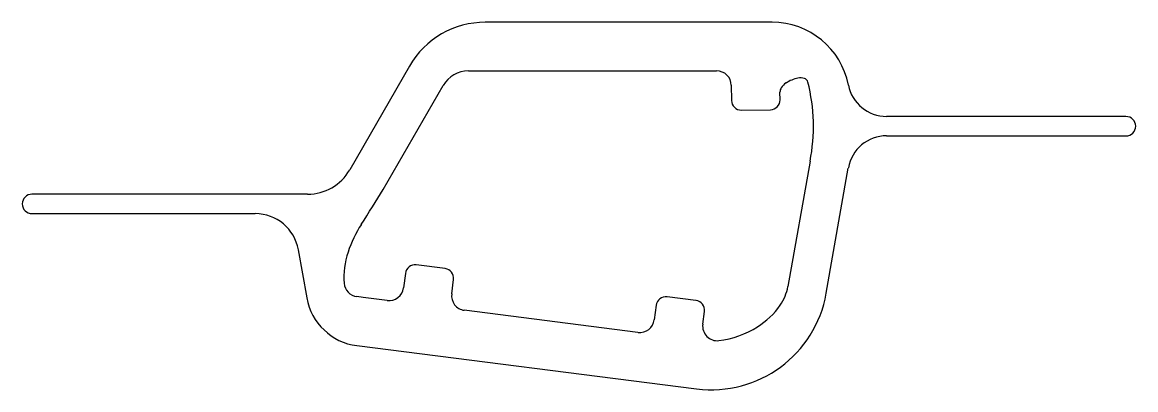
# Model space of a CAD drawing. Extents: x 2201 to 2315, y 2397 to 2435.
import ezdxf

# ---------------------------------------------------------------- set-up
doc = ezdxf.new("R2010")
doc.units = 0
doc.layers.get('0').update_dxf_attribs({"linetype": 'CONTINUOUS'})

msp = doc.modelspace()

# ---------------------------------------------------------------- linework, layer by layer
for p, q in [((2277.93, 2434.73), (2248.44, 2434.73)), ((2240.65, 2430.23), (2234.49, 2419.55)), ((2246.71, 2429.73), (2272.23, 2429.73)), ((2237.94, 2417.54), (2244.11, 2428.23)), ((2273.73, 2428.25), (2273.75, 2426.69)), ((2278.75, 2426.75), (2278.74, 2427.54)), ((2274.76, 2425.7), (2277.76, 2425.74)), ((2314.32, 2425.04), (2289.7, 2425.05)), ((2289.71, 2423.05), (2314.32, 2423.04)), ((2281.83, 2420.44), (2279.56, 2407.55)), ((2283.49, 2406.86), (2285.77, 2419.74)), ((2230.16, 2417.05), (2201.82, 2417.05)), ((2201.82, 2415.05), (2224.78, 2415.05)), ((2229.21, 2411.33), (2230.09, 2406.39)), ((2244.31, 2409.4), (2241.33, 2409.78)), ((2240.22, 2408.91), (2240.03, 2407.42)), ((2244.99, 2406.79), (2245.18, 2408.28)), ((2235.87, 2406.44), (2235.23, 2406.52)), ((2238.35, 2406.12), (2235.87, 2406.44)), ((2270.1, 2406.12), (2267.13, 2406.5)), ((2264.14, 2402.84), (2246.28, 2405.11)), ((2266.01, 2405.63), (2265.82, 2404.14)), ((2270.8, 2403.67), (2270.97, 2405)), ((2235.24, 2401.48), (2270.16, 2397.04))]:
    msp.add_line(p, q)
for centre, radius, start, end in [((2248.44, 2425.73), 9, 90, 150.0183), ((2277.93, 2426.73), 8, 11.1321, 90), ((2246.71, 2426.73), 3, 90, 150.0183), ((2272.23, 2428.23), 1.5, 0.7538, 90), ((2281.12, 2425.91), 3.11, 99.8392, 124.3103), ((2280.87, 2427.61), 1.4, 74.4477, 101.4588), ((2281.11, 2428.45), 0.519, 13.7005, 75.3605), ((2279.54, 2427.55), 0.8, 146.6085, 180.7538), ((2280.29, 2427.05), 1.71, 122.9121, 146.6085), ((2263.63, 2424.03), 18.55, 348.8323, 14.1926), ((2289.7, 2429.05), 4, 191.1321, 269.9955), ((2274.75, 2426.7), 1, 180.7538, 270.7538), ((2277.75, 2426.74), 1, 270.7538, 0.7538), ((2314.32, 2424.04), 1, 269.9955, 89.9955), ((2289.71, 2419.05), 4, 89.9955, 169.9955), ((2230.16, 2422.05), 5, 270, 330.0183), ((2065.82, 2523.15), 201.94, 327.2641, 328.4679), ((2201.82, 2416.05), 1, 90, 270), ((2224.78, 2410.55), 4.5, 10, 90), ((2246.5, 2407), 12.85, 147.2641, 161.4396), ((2241.95, 2408.52), 8.05, 161.4396, 184.5156), ((2241.21, 2408.78), 1, 82.7538, 172.7029), ((2244.18, 2408.41), 1, 352.7538, 82.7538), ((2235.42, 2408.01), 1.5, 184.5314, 262.7539), ((2238.54, 2407.61), 1.5, 262.7538, 352.7538), ((2271.68, 2408.94), 12, 262.7538, 349.9955), ((2274.65, 2408.46), 4.99, 325.5467, 349.5499), ((2235.99, 2407.43), 6, 190, 262.7538), ((2246.47, 2406.6), 1.5, 172.7152, 262.7538), ((2267, 2405.5), 1, 82.7538, 172.7538), ((2269.98, 2405.13), 1, 352.7538, 82.7538), ((2272.26, 2410.15), 7.92, 301.7084, 325.1841), ((2264.33, 2404.33), 1.5, 262.7538, 352.7538), ((2272.29, 2403.48), 1.5, 172.7535, 276.2915), ((2271.29, 2411.44), 9.52, 277.0218, 302.6559)]:
    msp.add_arc(centre, radius, start, end)

doc.saveas('drawing.dxf')
